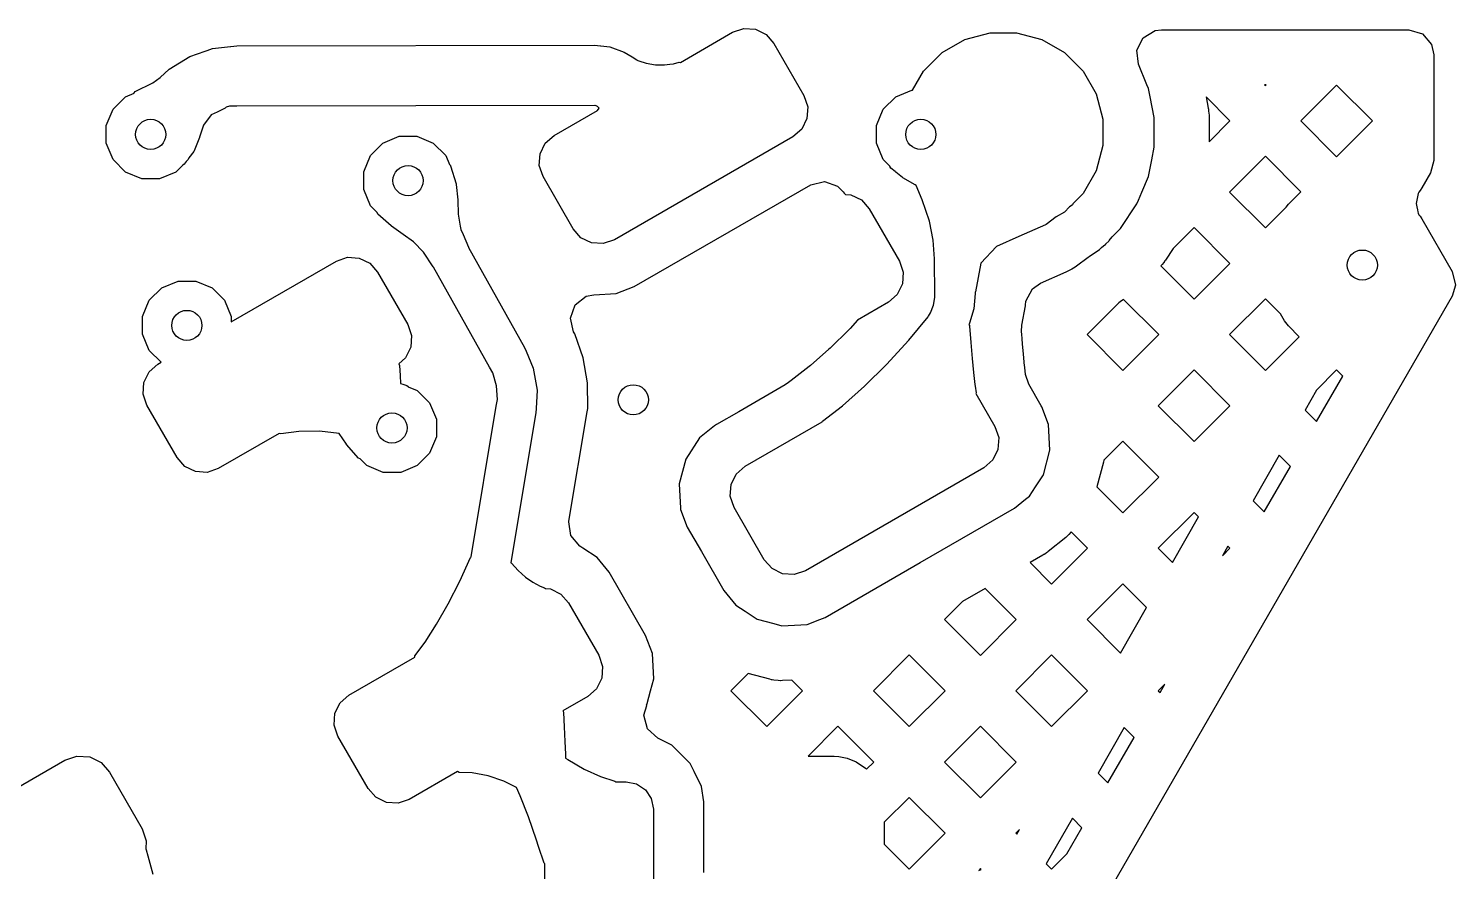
# Model space of a CAD drawing. Extents: x 121.6 to 197.9, y -113.4 to -69.2.
# Drawn here: x 138.79 to 145.89, y -100.99 to -96.79 of the extents above; entities that cross this region are included whole.
import ezdxf

# ---------------------------------------------------------------- set-up
doc = ezdxf.new("R2010")
doc.units = 0
doc.layers.add('BLACK', color=7, linetype='CONTINUOUS')

msp = doc.modelspace()

# ---------------------------------------------------------------- linework, layer by layer
at = {"layer": 'BLACK', "linetype": 'CONTINUOUS'}
for p, q in [((142.293942, -96.812468), (142.349363, -96.793655)), ((142.349363, -96.793655), (142.407765, -96.797483)), ((142.034842, -96.962059), (142.293942, -96.812468)), ((142.407765, -96.797483), (142.460256, -96.823369)), ((142.460256, -96.823369), (142.498846, -96.867372)), ((143.335619, -96.913323), (143.448658, -96.84806)), ((143.448658, -96.84806), (143.574737, -96.814278)), ((143.574737, -96.814278), (143.705263, -96.814278)), ((143.705263, -96.814278), (143.831342, -96.84806)), ((143.831342, -96.84806), (143.944381, -96.913323)), ((144.304635, -96.901983), (144.33591, -96.839504)), ((144.33591, -96.839504), (144.395999, -96.803852)), ((144.395999, -96.803852), (144.426665, -96.8)), ((144.426665, -96.8), (145.657401, -96.8)), ((145.657401, -96.8), (145.72444, -96.819685)), ((145.72444, -96.819685), (145.770195, -96.872489)), ((139.491102, -96.995391), (139.593958, -96.932307)), ((139.593958, -96.932307), (139.67045, -96.906047)), ((139.67045, -96.906047), (139.680542, -96.90216)), ((139.680542, -96.90216), (139.681692, -96.902188)), ((139.681692, -96.902188), (139.708081, -96.89313)), ((139.708081, -96.89313), (139.797483, -96.883147)), ((139.797483, -96.883147), (139.798721, -96.882633)), ((139.798721, -96.882633), (139.82798, -96.879705)), ((139.82798, -96.879705), (141.607523, -96.876922)), ((141.607523, -96.876922), (141.607524, -96.876922)), ((141.607524, -96.876922), (141.607543, -96.876922)), ((141.607543, -96.876922), (141.60757, -96.876924)), ((141.60757, -96.876924), (141.607582, -96.876922)), ((141.607582, -96.876922), (141.60772, -96.876939)), ((141.60772, -96.876939), (141.636812, -96.879758)), ((141.636812, -96.879758), (141.638198, -96.880329)), ((141.638198, -96.880329), (141.683324, -96.885343)), ((141.683324, -96.885343), (141.755342, -96.910439)), ((141.755342, -96.910439), (141.793873, -96.934595)), ((141.793873, -96.934595), (141.795273, -96.934997)), ((141.795273, -96.934997), (141.817113, -96.949126)), ((142.498846, -96.867372), (142.648846, -97.12718)), ((143.243323, -97.005619), (143.335619, -96.913323)), ((143.944381, -96.913323), (144.036677, -97.005619)), ((144.312103, -96.971452), (144.304635, -96.901983)), ((145.770195, -96.872489), (145.781401, -96.924)), ((145.781401, -96.924), (145.781401, -97.449666)), ((139.447666, -97.037479), (139.491102, -96.995391)), ((141.817113, -96.949126), (141.818282, -96.949679)), ((141.818282, -96.949679), (141.818295, -96.949662)), ((141.818295, -96.949662), (141.818698, -96.950152)), ((141.818698, -96.950152), (141.818977, -96.950332)), ((141.818977, -96.950332), (141.81996, -96.950949)), ((141.81996, -96.950949), (141.819951, -96.950961)), ((141.819951, -96.950961), (141.819954, -96.950964)), ((141.819954, -96.950964), (141.819962, -96.95097)), ((141.819962, -96.95097), (141.82259, -96.953062)), ((141.82259, -96.953062), (141.822741, -96.952979)), ((141.822741, -96.952979), (141.827676, -96.953477)), ((141.827676, -96.953477), (141.864836, -96.965553)), ((141.864836, -96.965553), (141.864839, -96.965553)), ((141.864839, -96.965553), (141.864843, -96.965555)), ((141.864843, -96.965555), (141.909726, -96.973407)), ((141.909726, -96.973407), (141.925397, -96.973797)), ((141.925397, -96.973797), (141.954604, -96.974524)), ((141.954604, -96.974524), (141.954605, -96.974523)), ((141.954605, -96.974523), (141.954609, -96.974524)), ((141.954609, -96.974524), (141.954613, -96.974523)), ((141.954613, -96.974523), (141.95462, -96.974523)), ((141.95462, -96.974523), (141.981517, -96.971155)), ((141.981517, -96.971155), (141.999492, -96.968906)), ((141.999492, -96.968906), (142.027639, -96.96116)), ((142.027639, -96.96116), (142.034842, -96.962059)), ((143.189223, -97.099323), (143.243323, -97.005619)), ((144.036677, -97.005619), (144.10194, -97.118658)), ((144.354166, -97.073), (144.312103, -96.971452)), ((139.323604, -97.107277), (139.410423, -97.063912)), ((139.410423, -97.063912), (139.447666, -97.037479)), ((144.361658, -97.091087), (144.354166, -97.073)), ((144.947248, -97.073), (144.939696, -97.073)), ((144.939696, -97.073), (144.943472, -97.076775)), ((144.943472, -97.076775), (144.947248, -97.073)), ((145.297733, -97.074653), (145.119541, -97.252844)), ((145.475924, -97.252844), (145.297733, -97.074653)), ((139.212919, -97.194997), (139.274997, -97.132919)), ((139.274997, -97.132919), (139.318036, -97.115091)), ((139.318036, -97.115091), (139.318045, -97.113218)), ((139.318045, -97.113218), (139.323604, -97.107277)), ((142.648846, -97.12718), (142.667659, -97.182601)), ((143.042919, -97.194997), (143.104997, -97.132919)), ((143.104997, -97.132919), (143.186105, -97.099323)), ((143.186105, -97.099323), (143.189223, -97.099323)), ((144.10194, -97.118658), (144.135722, -97.244737)), ((144.361658, -97.091091), (144.361658, -97.091087)), ((144.361659, -97.091092), (144.361658, -97.091091)), ((144.37019, -97.133979), (144.361659, -97.091092)), ((144.3905, -97.236079), (144.37019, -97.133979)), ((144.648538, -97.133979), (144.659562, -97.189398)), ((144.767403, -97.252844), (144.648538, -97.133979)), ((139.179323, -97.276105), (139.212919, -97.194997)), ((139.730377, -97.208947), (139.701293, -97.223344)), ((139.770379, -97.189145), (139.730377, -97.208947)), ((139.775022, -97.184645), (139.770379, -97.189145)), ((139.791446, -97.179671), (139.775022, -97.184645)), ((139.828434, -97.17974), (139.791446, -97.179671)), ((139.828438, -97.179703), (139.828434, -97.179705)), ((139.828434, -97.179705), (139.828434, -97.17974)), ((139.82845, -97.179705), (139.828438, -97.179703)), ((141.608012, -97.176922), (139.82845, -97.179705)), ((141.406266, -97.324968), (141.621301, -97.200817)), ((141.608031, -97.176921), (141.608012, -97.176921)), ((141.608012, -97.176921), (141.608012, -97.176922)), ((141.608032, -97.176922), (141.608031, -97.176921)), ((141.610439, -97.176918), (141.608032, -97.176922)), ((141.615192, -97.178123), (141.610439, -97.176918)), ((141.619508, -97.180469), (141.615192, -97.178123)), ((141.621308, -97.18214), (141.619508, -97.180469)), ((141.621301, -97.200817), (141.629773, -97.189941)), ((141.621328, -97.182118), (141.621308, -97.18214)), ((141.621336, -97.182123), (141.621328, -97.182118)), ((141.62135, -97.182138), (141.621336, -97.182123)), ((141.629773, -97.189941), (141.62135, -97.182138)), ((142.667659, -97.182601), (142.663831, -97.241003)), ((143.009323, -97.276105), (143.042919, -97.194997)), ((144.659562, -97.189398), (144.660589, -97.195304)), ((144.660589, -97.195304), (144.66077, -97.196518)), ((144.66077, -97.196518), (144.661529, -97.202655)), ((144.661529, -97.202655), (144.662843, -97.216002)), ((144.662843, -97.216002), (144.663292, -97.222085)), ((139.179323, -97.363895), (139.179323, -97.276105)), ((139.663201, -97.273948), (139.64215, -97.33448)), ((139.701292, -97.223345), (139.663201, -97.273948)), ((139.701293, -97.223344), (139.701292, -97.223344)), ((139.701292, -97.223344), (139.701292, -97.223345)), ((142.663831, -97.241003), (142.637945, -97.293494)), ((143.009323, -97.363895), (143.009323, -97.276105)), ((144.135722, -97.244737), (144.135722, -97.375263)), ((144.3905, -97.38392), (144.3905, -97.236079)), ((144.663292, -97.222085), (144.663352, -97.22331)), ((144.663352, -97.22331), (144.6635, -97.229376)), ((144.6635, -97.229376), (144.6635, -97.356748)), ((144.6635, -97.356748), (144.767403, -97.252844)), ((145.119541, -97.252844), (145.297732, -97.431036)), ((145.297732, -97.431036), (145.475924, -97.252844)), ((139.641991, -97.334909), (139.615581, -97.402248)), ((139.64215, -97.33448), (139.641991, -97.334909)), ((140.554997, -97.362919), (140.636105, -97.329323)), ((140.636105, -97.329323), (140.723895, -97.329323)), ((140.723895, -97.329323), (140.805003, -97.362919)), ((141.362263, -97.363558), (141.406266, -97.324968)), ((142.593942, -97.332084), (141.706266, -97.844584)), ((142.637945, -97.293494), (142.593942, -97.332084)), ((139.212919, -97.445003), (139.179323, -97.363895)), ((139.614087, -97.404945), (139.590496, -97.436757)), ((139.615581, -97.402248), (139.614087, -97.404945)), ((140.459323, -97.506105), (140.492919, -97.424997)), ((140.492919, -97.424997), (140.554997, -97.362919)), ((140.805003, -97.362919), (140.867081, -97.424997)), ((140.867081, -97.424997), (140.885374, -97.46916)), ((141.332549, -97.474451), (141.336377, -97.416049)), ((141.336377, -97.416049), (141.362263, -97.363558)), ((143.042919, -97.445003), (143.009323, -97.363895)), ((144.135722, -97.375263), (144.10194, -97.501342)), ((144.378077, -97.446371), (144.3905, -97.38392)), ((144.943472, -97.428914), (144.76528, -97.607105)), ((145.119956, -97.605398), (144.943472, -97.428914)), ((139.274997, -97.507081), (139.212919, -97.445003)), ((139.55928, -97.472803), (139.525003, -97.507081)), ((139.559465, -97.47285), (139.55928, -97.472803)), ((139.567146, -97.468246), (139.559465, -97.47285)), ((139.576637, -97.455446), (139.567146, -97.468246)), ((139.587081, -97.445003), (139.576637, -97.455446)), ((139.590496, -97.436757), (139.587081, -97.445003)), ((140.885374, -97.46916), (140.891297, -97.475136)), ((140.891297, -97.475136), (140.891647, -97.476113)), ((140.891647, -97.476113), (140.919552, -97.566444)), ((141.351362, -97.529872), (141.332549, -97.474451)), ((143.076855, -97.478939), (143.042919, -97.445003)), ((143.076724, -97.479387), (143.076855, -97.478939)), ((143.081019, -97.487244), (143.076724, -97.479387)), ((143.102252, -97.504336), (143.081019, -97.487244)), ((143.104997, -97.507081), (143.102252, -97.504336)), ((144.10194, -97.501342), (144.036677, -97.614381)), ((144.361658, -97.528913), (144.378077, -97.446371)), ((145.781401, -97.449666), (145.764787, -97.511667)), ((139.356105, -97.540677), (139.274997, -97.507081)), ((139.443895, -97.540677), (139.356105, -97.540677)), ((139.525003, -97.507081), (139.443895, -97.540677)), ((140.459323, -97.593895), (140.459323, -97.506105)), ((140.919552, -97.566444), (140.920018, -97.568766)), ((140.920018, -97.568766), (140.92752, -97.645989)), ((141.501362, -97.78968), (141.351362, -97.529872)), ((141.80422, -98.077282), (142.682286, -97.570329)), ((142.682286, -97.570329), (142.750184, -97.553857)), ((142.750184, -97.553857), (142.816211, -97.576709)), ((143.106366, -97.507648), (143.104997, -97.507081)), ((143.139408, -97.534246), (143.106366, -97.507648)), ((143.140916, -97.535276), (143.139408, -97.534246)), ((143.201502, -97.57009), (143.140916, -97.535276)), ((143.201514, -97.570097), (143.201502, -97.57009)), ((143.201516, -97.570099), (143.201514, -97.570097)), ((143.207549, -97.574043), (143.201516, -97.570099)), ((143.236476, -97.645358), (143.207549, -97.574043)), ((144.32927, -97.607104), (144.361658, -97.528913)), ((145.764787, -97.511667), (145.721686, -97.586318)), ((140.492919, -97.675003), (140.459323, -97.593895)), ((140.92752, -97.645989), (140.927573, -97.646886)), ((142.816211, -97.576709), (142.843284, -97.606488)), ((142.843284, -97.606488), (142.844555, -97.605513)), ((142.844555, -97.605513), (142.849506, -97.611965)), ((142.849506, -97.611965), (142.855993, -97.618452)), ((142.855993, -97.618452), (142.882765, -97.620207)), ((142.882765, -97.620207), (142.935256, -97.646093)), ((142.935256, -97.646093), (142.973846, -97.690096)), ((143.272434, -97.750781), (143.236476, -97.645358)), ((144.036677, -97.614381), (143.986389, -97.664668)), ((144.312938, -97.646535), (144.32927, -97.607105)), ((144.32927, -97.607105), (144.32927, -97.607104)), ((144.76528, -97.607105), (144.943471, -97.785296)), ((145.057941, -97.667414), (145.119956, -97.605398)), ((145.699904, -97.630643), (145.696743, -97.646535)), ((145.701028, -97.622105), (145.699904, -97.630643)), ((145.703728, -97.614149), (145.701028, -97.622105)), ((145.707436, -97.606631), (145.703728, -97.614149)), ((145.712682, -97.599795), (145.707436, -97.606631)), ((145.721686, -97.586318), (145.712682, -97.599795)), ((140.526478, -97.708562), (140.492919, -97.675003)), ((140.52624, -97.709253), (140.526478, -97.708562)), ((140.530156, -97.717306), (140.52624, -97.709253)), ((140.927573, -97.646886), (140.928959, -97.716142)), ((140.928959, -97.716142), (140.939406, -97.776299)), ((142.973846, -97.690096), (143.123846, -97.949904)), ((143.944381, -97.706677), (143.90357, -97.730239)), ((143.970194, -97.680863), (143.944381, -97.706677)), ((143.982667, -97.67162), (143.970194, -97.680863)), ((143.983962, -97.670505), (143.982667, -97.67162)), ((143.986389, -97.664668), (143.983962, -97.670505)), ((144.222951, -97.788416), (144.305084, -97.665495)), ((144.305084, -97.665495), (144.312938, -97.646535)), ((144.943471, -97.785296), (145.046683, -97.682084)), ((145.046683, -97.682084), (145.057941, -97.667414)), ((145.694513, -97.654858), (145.693964, -97.66323)), ((145.693964, -97.66323), (145.694513, -97.6716)), ((145.696743, -97.646535), (145.694513, -97.654858)), ((145.694513, -97.6716), (145.696741, -97.679916)), ((145.696741, -97.679916), (145.699905, -97.695819)), ((145.699905, -97.695819), (145.701029, -97.704359)), ((145.701029, -97.704359), (145.703726, -97.712304)), ((145.703726, -97.712304), (145.707435, -97.719826)), ((140.595784, -97.775503), (140.530156, -97.717306)), ((140.596788, -97.776299), (140.595784, -97.775503)), ((140.656077, -97.818257), (140.596788, -97.776299)), ((140.939406, -97.776299), (140.942185, -97.792302)), ((143.291378, -97.845235), (143.272434, -97.750781)), ((143.850497, -97.769203), (143.717969, -97.827145)), ((143.852776, -97.767883), (143.850497, -97.769203)), ((143.90357, -97.730239), (143.852776, -97.767883)), ((144.589211, -97.783173), (144.485472, -97.886912)), ((144.767403, -97.961365), (144.589211, -97.783173)), ((145.707435, -97.719826), (145.712677, -97.726657)), ((145.712677, -97.726657), (145.721689, -97.740144)), ((145.721689, -97.740144), (145.872428, -98.001231)), ((140.656118, -97.818287), (140.656077, -97.818257)), ((140.707286, -97.855154), (140.656118, -97.818287)), ((140.756588, -97.905504), (140.707286, -97.855154)), ((140.942185, -97.792302), (140.953582, -97.818257)), ((140.953582, -97.818257), (140.981073, -97.880867)), ((141.539952, -97.833683), (141.501362, -97.78968)), ((141.592443, -97.859569), (141.539952, -97.833683)), ((141.706266, -97.844584), (141.650845, -97.863397)), ((143.291378, -97.84524), (143.291378, -97.845235)), ((143.291379, -97.845244), (143.291378, -97.84524)), ((143.297584, -97.938759), (143.291379, -97.845244)), ((143.717969, -97.827145), (143.605846, -97.877853)), ((144.15067, -97.864125), (144.164361, -97.851437)), ((144.164361, -97.851437), (144.166619, -97.848067)), ((144.166619, -97.848067), (144.181938, -97.829427)), ((144.181938, -97.829427), (144.222951, -97.788416)), ((140.804861, -97.979184), (140.756588, -97.905504)), ((140.981073, -97.880867), (140.981118, -97.883047)), ((140.981118, -97.883047), (141.259186, -98.379597)), ((141.650845, -97.863397), (141.592443, -97.859569)), ((143.605846, -97.877853), (143.528701, -97.959746)), ((144.062271, -97.930642), (144.06717, -97.927191)), ((144.06717, -97.927191), (144.118416, -97.892951)), ((144.118416, -97.892951), (144.128324, -97.883042)), ((144.128324, -97.883042), (144.138558, -97.873885)), ((144.138558, -97.873885), (144.149375, -97.86524)), ((144.149375, -97.86524), (144.15067, -97.864125)), ((144.485472, -97.886912), (144.446218, -97.945662)), ((139.800677, -98.251955), (140.323734, -97.949968)), ((140.323734, -97.949968), (140.379155, -97.931155)), ((140.379155, -97.931155), (140.437557, -97.934983)), ((140.437557, -97.934983), (140.490048, -97.960869)), ((140.490048, -97.960869), (140.528638, -98.004872)), ((140.806336, -97.980265), (140.804861, -97.979184)), ((141.08468, -98.47731), (140.806336, -97.980265)), ((143.123846, -97.949904), (143.142659, -98.005325)), ((143.298751, -97.956344), (143.297584, -97.938759)), ((143.298778, -97.959746), (143.298751, -97.956344)), ((143.299907, -98.100126), (143.298778, -97.959746)), ((143.528701, -97.959746), (143.501799, -98.102203)), ((143.952848, -98.003306), (143.978554, -97.990295)), ((143.978554, -97.990295), (143.980833, -97.988975)), ((143.980833, -97.988975), (143.997479, -97.978036)), ((143.997479, -97.978036), (144.003886, -97.973826)), ((144.003886, -97.973826), (144.004895, -97.973163)), ((144.004895, -97.973163), (144.004914, -97.97315)), ((144.004914, -97.97315), (144.062271, -97.930642)), ((144.424921, -97.972315), (144.423481, -97.973826)), ((144.423481, -97.973826), (144.589211, -98.139557)), ((144.425745, -97.971406), (144.424921, -97.972315)), ((144.429723, -97.966795), (144.425745, -97.971406)), ((144.438232, -97.956428), (144.429723, -97.966795)), ((144.441945, -97.951672), (144.438232, -97.956428)), ((144.442677, -97.950686), (144.441945, -97.951672)), ((144.446218, -97.945662), (144.442677, -97.950686)), ((144.589211, -98.139557), (144.767403, -97.961365)), ((139.454997, -98.082919), (139.536105, -98.049323)), ((139.536105, -98.049323), (139.623895, -98.049323)), ((139.623895, -98.049323), (139.705003, -98.082919)), ((140.528638, -98.004872), (140.678638, -98.26468)), ((143.138831, -98.063727), (143.112945, -98.116218)), ((143.142659, -98.005325), (143.138831, -98.063727)), ((143.784616, -98.087577), (143.825, -98.059201)), ((143.825, -98.059201), (143.952828, -98.003315)), ((143.952828, -98.003315), (143.952831, -98.003313)), ((143.952831, -98.003313), (143.952848, -98.003306)), ((145.872428, -98.001231), (145.888901, -98.069131)), ((145.888901, -98.069131), (145.872428, -98.125231)), ((139.392919, -98.144997), (139.454997, -98.082919)), ((139.705003, -98.082919), (139.767081, -98.144997)), ((141.510716, -98.167764), (141.566183, -98.125276)), ((141.566183, -98.125276), (141.604308, -98.117141)), ((141.604308, -98.117141), (141.715573, -98.111311)), ((141.715573, -98.111311), (141.80422, -98.077282)), ((143.112945, -98.116218), (143.068942, -98.154808)), ((143.292904, -98.169958), (143.300023, -98.131351)), ((143.3, -98.100347), (143.299907, -98.100126)), ((143.3, -98.111722), (143.3, -98.100347)), ((143.300023, -98.131351), (143.3, -98.111722)), ((143.5, -98.111742), (143.493124, -98.186916)), ((143.5, -98.111732), (143.499999, -98.111739)), ((143.499999, -98.111739), (143.5, -98.111742)), ((143.501799, -98.102203), (143.5, -98.104952)), ((143.5, -98.104952), (143.5, -98.111732)), ((143.752828, -98.149797), (143.784616, -98.087577)), ((144.238537, -98.141021), (144.221907, -98.152131)), ((144.413142, -98.315626), (144.238537, -98.141021)), ((145.872428, -98.125231), (144.734868, -100.095543)), ((144.943472, -98.137435), (144.76528, -98.315626)), ((145.018144, -98.212107), (144.943472, -98.137435)), ((139.359323, -98.226105), (139.392919, -98.144997)), ((139.767081, -98.144997), (139.800677, -98.226105)), ((141.487026, -98.233495), (141.510716, -98.167764)), ((143.068942, -98.154808), (142.915877, -98.243179)), ((143.268679, -98.223389), (143.278907, -98.206636)), ((143.278907, -98.206636), (143.292904, -98.169958)), ((143.493124, -98.186916), (143.472737, -98.259599)), ((143.732776, -98.269071), (143.750572, -98.172565)), ((143.750572, -98.172563), (143.751087, -98.166894)), ((143.750572, -98.172565), (143.750572, -98.172563)), ((143.751087, -98.166894), (143.751186, -98.166903)), ((143.751186, -98.166903), (143.752729, -98.150321)), ((143.752729, -98.150321), (143.752828, -98.149797)), ((144.215516, -98.156868), (144.056759, -98.315625)), ((144.221907, -98.152131), (144.215516, -98.156868)), ((145.038235, -98.246905), (145.018144, -98.212107)), ((139.359323, -98.313895), (139.359323, -98.226105)), ((139.800677, -98.226105), (139.800677, -98.251955)), ((140.678638, -98.26468), (140.697451, -98.320101)), ((141.502633, -98.301599), (141.487026, -98.233495)), ((142.877849, -98.28498), (142.873357, -98.289665)), ((142.915877, -98.243179), (142.877849, -98.28498)), ((143.16987, -98.343672), (143.266791, -98.226537)), ((143.266791, -98.226537), (143.268691, -98.223416)), ((143.2687, -98.223402), (143.268679, -98.223389)), ((143.268691, -98.223416), (143.268699, -98.223405)), ((143.268699, -98.223405), (143.2687, -98.223402)), ((143.472737, -98.259599), (143.469221, -98.266771)), ((143.469221, -98.266771), (143.471303, -98.268407)), ((143.471303, -98.268407), (143.47277, -98.27326)), ((143.47277, -98.27326), (143.478951, -98.355351)), ((143.731071, -98.300858), (143.732776, -98.269071)), ((145.057941, -98.272586), (145.038235, -98.246905)), ((145.111322, -98.325967), (145.057941, -98.272586)), ((139.392919, -98.395003), (139.359323, -98.313895)), ((140.697451, -98.320101), (140.693623, -98.378503)), ((141.508682, -98.312391), (141.502633, -98.301599)), ((141.508686, -98.3124), (141.508682, -98.312391)), ((141.551041, -98.431563), (141.508686, -98.3124)), ((142.873357, -98.289665), (142.778581, -98.383473)), ((143.060154, -98.464269), (143.16987, -98.343672)), ((143.478951, -98.355351), (143.478956, -98.355408)), ((143.478956, -98.355408), (143.485757, -98.435269)), ((143.732183, -98.315625), (143.731071, -98.300858)), ((143.733594, -98.33436), (143.732183, -98.315625)), ((143.733685, -98.335495), (143.733594, -98.33436)), ((143.735989, -98.362548), (143.733685, -98.335495)), ((144.056759, -98.315625), (144.234951, -98.493817)), ((144.234951, -98.493817), (144.413142, -98.315626)), ((144.76528, -98.315626), (144.943472, -98.493817)), ((144.943472, -98.493817), (145.111322, -98.325967)), ((139.45148, -98.453564), (139.392919, -98.395003)), ((140.693623, -98.378503), (140.667737, -98.430994)), ((141.259186, -98.379597), (141.259188, -98.379602)), ((141.259188, -98.379602), (141.259191, -98.379605)), ((141.259191, -98.379605), (141.25919, -98.379605)), ((141.25919, -98.379605), (141.259202, -98.379634)), ((141.259202, -98.379634), (141.267042, -98.397558)), ((141.267042, -98.397558), (141.267162, -98.398577)), ((141.267162, -98.398577), (141.30242, -98.482481)), ((142.773291, -98.388412), (142.681155, -98.469531)), ((142.778581, -98.383473), (142.773291, -98.388412)), ((143.740134, -98.411222), (143.735989, -98.362548)), ((143.740278, -98.412792), (143.740134, -98.411222)), ((143.742117, -98.431563), (143.740278, -98.412792)), ((139.392055, -98.501058), (139.436058, -98.462468)), ((139.436058, -98.462468), (139.45148, -98.453564)), ((140.667737, -98.430994), (140.633414, -98.461094)), ((140.633414, -98.461094), (140.634101, -98.461369)), ((140.634101, -98.461369), (140.637617, -98.469155)), ((140.637617, -98.469155), (140.640162, -98.519534)), ((141.084681, -98.477311), (141.08468, -98.47731)), ((141.101052, -98.506577), (141.084681, -98.477311)), ((141.30242, -98.482481), (141.321587, -98.592411)), ((141.551042, -98.431569), (141.551041, -98.431563)), ((141.551044, -98.431573), (141.551042, -98.431569)), ((141.572769, -98.556175), (141.551044, -98.431573)), ((142.674933, -98.47466), (142.585479, -98.543635)), ((142.681155, -98.469531), (142.674933, -98.47466)), ((142.950438, -98.572865), (143.060154, -98.464269)), ((143.485757, -98.435269), (143.492558, -98.504669)), ((143.746099, -98.472202), (143.742117, -98.431563)), ((143.746519, -98.476485), (143.746099, -98.472202)), ((143.74674, -98.478567), (143.746519, -98.476485)), ((143.75082, -98.51392), (143.74674, -98.478567)), ((144.589211, -98.491695), (144.41102, -98.669886)), ((144.767403, -98.669886), (144.589211, -98.491695)), ((145.297732, -98.491695), (145.197716, -98.59171)), ((145.328089, -98.522051), (145.297732, -98.491695)), ((139.362341, -98.611951), (139.366169, -98.553549)), ((139.366169, -98.553549), (139.392055, -98.501058)), ((140.640162, -98.519534), (140.64237, -98.558208)), ((140.64237, -98.558208), (140.654479, -98.562062)), ((140.654479, -98.562062), (140.674022, -98.568282)), ((140.674022, -98.568282), (140.680867, -98.574056)), ((141.119922, -98.570936), (141.101052, -98.506577)), ((141.573241, -98.682657), (141.572769, -98.556175)), ((142.555403, -98.566191), (142.324537, -98.699483)), ((142.57213, -98.554606), (142.555403, -98.566191)), ((142.585479, -98.543635), (142.57213, -98.554606)), ((143.492558, -98.504669), (143.499359, -98.56361)), ((143.499359, -98.56361), (143.500658, -98.572868)), ((143.750893, -98.514555), (143.75082, -98.51392)), ((143.766689, -98.562341), (143.750893, -98.514555)), ((143.828781, -98.669886), (143.766689, -98.562341)), ((145.197643, -98.747989), (145.328089, -98.522051)), ((139.381154, -98.667372), (139.362341, -98.611951)), ((140.680867, -98.574056), (140.680918, -98.574658)), ((140.680918, -98.574658), (140.725003, -98.592919)), ((140.725003, -98.592919), (140.787081, -98.654997)), ((141.118445, -98.670963), (141.123946, -98.637883)), ((141.123946, -98.637883), (141.119922, -98.570936)), ((141.321587, -98.592411), (141.31681, -98.683189)), ((142.840722, -98.669462), (142.950438, -98.572865)), ((143.500658, -98.572868), (143.505127, -98.604727)), ((143.505127, -98.604727), (143.50413, -98.608575)), ((143.50413, -98.608575), (143.598846, -98.772628)), ((145.197716, -98.59171), (145.141055, -98.691401)), ((139.531154, -98.92718), (139.381154, -98.667372)), ((140.787081, -98.654997), (140.820677, -98.736105)), ((140.993471, -99.421378), (141.11847, -98.670978)), ((141.118472, -98.670967), (141.118445, -98.670963)), ((141.11847, -98.670978), (141.118472, -98.670969)), ((141.118472, -98.670969), (141.118472, -98.670967)), ((141.315752, -98.70384), (141.191445, -99.450085)), ((141.317063, -98.684281), (141.315752, -98.70384)), ((141.31681, -98.683189), (141.317063, -98.684281)), ((141.479699, -99.244157), (141.570429, -98.699483)), ((141.570428, -98.69948), (141.573241, -98.682657)), ((141.570429, -98.699483), (141.570428, -98.69948)), ((142.324537, -98.699483), (142.21397, -98.76332)), ((142.741488, -98.745976), (142.840722, -98.669462)), ((143.831545, -98.674674), (143.828781, -98.669886)), ((143.865573, -98.763321), (143.831545, -98.674674)), ((144.41102, -98.669886), (144.589211, -98.848078)), ((144.589211, -98.848078), (144.767402, -98.669887)), ((144.767402, -98.669887), (144.767403, -98.669886)), ((145.141055, -98.691401), (145.197643, -98.747989)), ((140.820677, -98.736105), (140.820677, -98.823895)), ((142.203709, -98.769244), (142.129927, -98.828992)), ((142.203716, -98.76924), (142.203709, -98.769244)), ((142.21397, -98.76332), (142.203716, -98.76924)), ((142.356266, -98.970416), (142.739459, -98.749179)), ((142.739459, -98.749179), (142.740406, -98.746923)), ((142.740406, -98.746923), (142.741488, -98.745976)), ((143.598846, -98.772628), (143.617659, -98.828049)), ((143.872213, -98.890013), (143.865573, -98.763321)), ((140.039531, -98.806873), (139.736058, -98.982084)), ((140.04642, -98.808751), (140.039531, -98.806873)), ((140.136197, -98.797331), (140.04642, -98.808751)), ((140.136215, -98.79733), (140.136197, -98.797331)), ((140.238991, -98.796255), (140.136215, -98.79733)), ((140.337688, -98.806745), (140.238991, -98.796255)), ((140.373005, -98.860813), (140.337688, -98.806745)), ((140.820677, -98.823895), (140.787081, -98.905003)), ((142.129926, -98.828993), (142.060831, -98.93539)), ((142.129927, -98.828992), (142.129926, -98.828993)), ((143.617659, -98.828049), (143.613831, -98.886451)), ((144.23495, -98.845955), (144.141005, -98.9399)), ((144.413142, -99.024147), (144.23495, -98.845955)), ((140.373969, -98.86209), (140.373005, -98.860813)), ((140.432705, -98.929669), (140.373969, -98.86209)), ((140.787081, -98.905003), (140.725003, -98.967081)), ((143.613831, -98.886451), (143.587945, -98.938942)), ((143.839377, -99.012556), (143.872213, -98.890013)), ((145.01272, -98.915204), (144.882824, -99.141691)), ((145.068752, -98.971236), (145.01272, -98.915204)), ((139.569744, -98.971183), (139.531154, -98.92718)), ((139.622235, -98.997069), (139.569744, -98.971183)), ((139.736058, -98.982084), (139.680637, -99.000897)), ((140.433227, -98.930231), (140.432705, -98.929669)), ((140.441485, -98.933694), (140.433227, -98.930231)), ((140.441573, -98.933657), (140.441485, -98.933694)), ((140.474997, -98.967081), (140.441573, -98.933657)), ((140.556105, -99.000677), (140.474997, -98.967081)), ((140.725003, -98.967081), (140.643895, -99.000677)), ((142.060831, -98.93539), (142.027994, -99.057935)), ((142.312263, -99.009006), (142.356266, -98.970416)), ((143.543942, -98.977532), (142.656266, -99.490032)), ((143.587945, -98.938942), (143.543942, -98.977532)), ((144.138691, -98.950296), (144.105769, -99.073157)), ((144.14084, -98.940795), (144.138691, -98.950296)), ((144.141005, -98.9399), (144.14084, -98.940795)), ((144.938307, -99.197174), (145.068752, -98.971236)), ((139.680637, -99.000897), (139.622235, -98.997069)), ((140.643895, -99.000677), (140.556105, -99.000677)), ((142.027994, -99.057935), (142.034325, -99.178711)), ((142.282549, -99.119899), (142.286377, -99.061497)), ((142.286377, -99.061497), (142.312263, -99.009006)), ((143.800022, -99.073157), (143.839377, -99.012556)), ((144.234951, -99.202338), (144.413142, -99.024147)), ((142.301362, -99.17532), (142.282549, -99.119899)), ((143.696498, -99.178703), (143.7509, -99.134649)), ((143.7509, -99.134649), (143.770281, -99.118955)), ((143.770281, -99.118955), (143.800022, -99.073157)), ((144.105769, -99.073157), (144.234951, -99.202338)), ((142.034325, -99.178711), (142.034635, -99.184627)), ((142.034635, -99.184627), (142.068663, -99.273274)), ((142.451362, -99.435128), (142.301362, -99.17532)), ((143.227549, -99.449453), (143.696487, -99.178711)), ((143.696487, -99.178711), (143.696491, -99.178707)), ((143.696491, -99.178707), (143.696498, -99.178703)), ((144.589211, -99.200216), (144.41102, -99.378407)), ((144.610843, -99.221848), (144.589211, -99.200216)), ((144.882824, -99.141691), (144.938307, -99.197174)), ((141.479379, -99.246189), (141.479699, -99.244157)), ((141.488994, -99.315394), (141.479379, -99.246189)), ((142.068663, -99.273274), (142.138508, -99.394248)), ((144.481129, -99.448517), (144.610843, -99.221848)), ((141.534496, -99.368414), (141.488994, -99.315394)), ((143.950431, -99.324357), (143.864122, -99.394248)), ((143.957743, -99.317946), (143.950431, -99.324357)), ((143.959168, -99.316594), (143.957743, -99.317946)), ((143.965968, -99.309615), (143.959168, -99.316594)), ((143.977396, -99.296922), (143.965968, -99.309615)), ((144.058881, -99.378407), (143.977396, -99.296922)), ((141.549885, -99.378408), (141.534496, -99.368414)), ((141.62006, -99.42398), (141.549885, -99.378408)), ((142.138508, -99.394248), (142.250182, -99.587672)), ((143.837631, -99.412454), (143.773545, -99.449453)), ((143.841794, -99.409941), (143.837631, -99.412454)), ((143.842623, -99.409418), (143.841794, -99.409941)), ((143.846682, -99.406744), (143.842623, -99.409418)), ((143.855522, -99.40067), (143.846682, -99.406744)), ((143.859518, -99.397806), (143.855522, -99.40067)), ((143.860305, -99.397218), (143.859518, -99.397806)), ((143.864122, -99.394248), (143.860305, -99.397218)), ((143.880691, -99.556599), (144.058882, -99.378408)), ((144.058882, -99.378408), (144.058881, -99.378407)), ((144.41102, -99.378407), (144.481129, -99.448517)), ((144.757404, -99.368408), (144.730651, -99.415158)), ((144.730651, -99.415158), (144.767403, -99.378407)), ((144.767403, -99.378407), (144.757404, -99.368408)), ((140.936963, -99.541175), (140.990665, -99.423985)), ((140.990665, -99.423985), (140.993471, -99.421378)), ((141.191445, -99.450085), (141.194398, -99.451688)), ((141.194398, -99.451688), (141.227869, -99.488255)), ((141.227869, -99.488255), (141.264064, -99.521101)), ((141.620061, -99.423981), (141.62006, -99.42398)), ((141.679809, -99.497763), (141.620061, -99.423981)), ((142.489952, -99.479131), (142.451362, -99.435128)), ((142.542443, -99.505017), (142.489952, -99.479131)), ((142.656266, -99.490032), (142.600845, -99.508845)), ((142.75422, -99.72273), (143.227549, -99.449453)), ((143.773545, -99.449453), (143.880691, -99.556599)), ((140.879533, -99.654501), (140.936963, -99.541175)), ((141.264064, -99.521101), (141.264067, -99.521103)), ((141.264067, -99.521103), (141.264072, -99.521107)), ((141.264072, -99.521107), (141.300261, -99.547251)), ((141.300261, -99.547251), (141.300265, -99.547253)), ((141.300265, -99.547253), (141.336449, -99.566697)), ((141.679817, -99.497775), (141.679809, -99.497763)), ((141.861337, -99.812174), (141.679817, -99.497775)), ((142.600845, -99.508845), (142.542443, -99.505017)), ((144.234951, -99.554477), (144.056759, -99.732668)), ((144.35296, -99.672486), (144.234951, -99.554477)), ((141.336449, -99.566697), (141.336455, -99.5667)), ((141.336455, -99.5667), (141.357741, -99.5742)), ((141.357741, -99.5742), (141.362881, -99.578813)), ((141.362881, -99.578813), (141.387557, -99.580431)), ((141.387557, -99.580431), (141.440048, -99.606317)), ((141.440048, -99.606317), (141.478638, -99.65032)), ((142.250182, -99.587672), (142.25019, -99.587684)), ((142.25019, -99.587684), (142.309938, -99.661466)), ((143.550298, -99.578345), (143.43735, -99.643555)), ((143.704621, -99.732668), (143.550298, -99.578345)), ((140.822104, -99.755826), (140.879533, -99.654501)), ((141.478638, -99.65032), (141.628638, -99.910128)), ((142.309938, -99.661466), (142.30994, -99.661468)), ((142.30994, -99.661468), (142.355884, -99.691304)), ((142.355884, -99.691304), (142.416337, -99.730563)), ((143.43735, -99.643555), (143.348238, -99.732667)), ((144.223247, -99.899155), (144.35296, -99.672486)), ((140.764674, -99.845152), (140.822104, -99.755826)), ((142.416337, -99.730563), (142.499007, -99.752714)), ((142.499007, -99.752714), (142.53888, -99.763398)), ((142.53888, -99.763398), (142.53888, -99.763397)), ((142.53888, -99.763397), (142.538881, -99.763398)), ((142.538881, -99.763398), (142.665573, -99.756759)), ((142.665573, -99.756759), (142.728334, -99.732667)), ((142.728334, -99.732667), (142.75422, -99.72273)), ((143.348238, -99.732667), (143.52643, -99.910859)), ((143.52643, -99.910859), (143.704621, -99.732668)), ((144.056759, -99.732668), (144.223247, -99.899155)), ((140.714433, -99.912799), (140.764674, -99.845152)), ((141.895365, -99.900821), (141.861337, -99.812174)), ((140.712879, -99.919225), (140.714228, -99.913083)), ((140.714228, -99.913083), (140.714433, -99.912799)), ((141.628638, -99.910128), (141.647451, -99.965549)), ((141.902005, -100.027513), (141.895365, -99.900821)), ((143.172169, -99.908737), (142.993978, -100.086928)), ((143.350361, -100.086928), (143.172169, -99.908737)), ((143.88069, -99.908737), (143.702499, -100.086928)), ((144.058882, -100.086928), (143.88069, -99.908737)), ((140.386058, -100.107916), (140.712879, -99.919225)), ((141.647451, -99.965549), (141.643623, -100.023951)), ((141.643623, -100.023951), (141.617737, -100.076442)), ((141.886084, -100.086928), (141.902005, -100.027513)), ((142.371268, -100.001117), (142.285456, -100.086928)), ((142.478599, -100.029876), (142.371268, -100.001117)), ((142.488099, -100.032025), (142.478599, -100.029876)), ((142.490031, -100.032383), (142.488099, -100.032025)), ((142.49966, -100.033779), (142.490031, -100.032383)), ((142.521025, -100.036025), (142.49966, -100.033779)), ((142.53077, -100.036663), (142.521025, -100.036025)), ((142.532734, -100.036714), (142.53077, -100.036663)), ((142.542444, -100.036586), (142.532734, -100.036714)), ((142.589054, -100.034142), (142.542444, -100.036586)), ((142.64184, -100.086928), (142.589054, -100.034142)), ((144.443169, -100.054779), (144.41102, -100.086928)), ((144.419634, -100.095543), (144.443169, -100.054779)), ((140.342055, -100.146506), (140.386058, -100.107916)), ((141.573734, -100.115032), (141.44892, -100.187092)), ((141.617737, -100.076442), (141.573734, -100.115032)), ((141.869169, -100.150056), (141.886084, -100.086928)), ((142.285456, -100.086928), (142.463648, -100.26512)), ((142.463648, -100.26512), (142.64184, -100.086928)), ((142.993978, -100.086928), (143.172169, -100.26512)), ((143.172169, -100.26512), (143.350361, -100.086928)), ((144.734868, -100.095543), (143.548044, -102.151184)), ((143.702499, -100.086928), (143.88069, -100.26512)), ((143.88069, -100.26512), (144.058882, -100.086928)), ((144.41102, -100.086928), (144.419634, -100.095543)), ((140.312341, -100.257399), (140.316169, -100.198997)), ((140.316169, -100.198997), (140.342055, -100.146506)), ((141.44892, -100.187092), (141.450692, -100.188175)), ((141.450692, -100.188175), (141.452927, -100.194603)), ((141.452927, -100.194603), (141.45579, -100.267008)), ((141.853126, -100.208294), (141.868053, -100.160241)), ((141.8652, -100.158971), (141.869165, -100.150061)), ((141.868053, -100.160241), (141.8652, -100.158971)), ((141.869165, -100.150061), (141.869169, -100.150056)), ((140.331154, -100.31282), (140.312341, -100.257399)), ((141.45579, -100.267008), (141.459029, -100.33945)), ((141.87104, -100.275828), (141.853126, -100.208294)), ((142.817909, -100.262998), (142.669407, -100.4115)), ((142.9961, -100.441189), (142.817909, -100.262998)), ((143.52643, -100.262998), (143.348238, -100.441189)), ((143.704621, -100.441189), (143.52643, -100.262998)), ((144.241639, -100.269686), (144.111925, -100.496355)), ((144.290742, -100.318789), (144.241639, -100.269686)), ((140.481154, -100.572628), (140.331154, -100.31282)), ((141.459029, -100.33945), (141.462273, -100.402539)), ((141.922622, -100.322956), (141.87104, -100.275828)), ((141.992102, -100.356923), (141.922622, -100.322956)), ((144.160297, -100.544727), (144.290742, -100.318789)), ((138.973392, -100.432068), (139.033432, -100.411687)), ((139.033432, -100.411687), (139.0967, -100.415834)), ((141.462273, -100.402539), (141.463428, -100.421628)), ((142.046679, -100.4115), (141.992102, -100.356923)), ((142.083076, -100.447897), (142.046679, -100.4115)), ((142.669407, -100.4115), (142.798739, -100.4115)), ((142.798739, -100.4115), (142.82293, -100.413883)), ((142.82293, -100.413883), (142.863621, -100.421977)), ((138.336864, -100.799568), (138.973392, -100.432068)), ((139.0967, -100.415834), (139.153566, -100.443877)), ((139.153566, -100.443877), (139.195371, -100.491547)), ((141.463428, -100.421628), (141.47431, -100.429274)), ((141.47431, -100.429274), (141.474318, -100.429279)), ((141.474318, -100.429279), (141.474322, -100.429281)), ((141.474322, -100.429281), (141.474323, -100.429282)), ((141.474323, -100.429282), (141.555888, -100.476388)), ((141.555888, -100.476388), (141.637454, -100.513294)), ((142.083078, -100.4479), (142.083076, -100.447897)), ((142.102997, -100.488646), (142.083078, -100.4479)), ((142.863621, -100.421977), (142.90832, -100.440491)), ((142.90832, -100.440491), (142.954464, -100.471323)), ((142.954464, -100.471323), (142.960215, -100.477074)), ((142.960215, -100.477074), (142.9961, -100.441189)), ((143.348238, -100.441189), (143.52643, -100.61938)), ((143.52643, -100.61938), (143.704621, -100.441189)), ((139.195371, -100.491547), (139.357871, -100.773005)), ((140.926073, -100.488959), (140.686058, -100.627532)), ((140.933869, -100.492509), (140.926073, -100.488959)), ((140.999163, -100.494766), (140.933869, -100.492509)), ((141.077604, -100.509478), (140.999163, -100.494766)), ((141.077624, -100.509484), (141.077604, -100.509478)), ((141.156054, -100.53619), (141.077624, -100.509484)), ((141.156058, -100.536192), (141.156054, -100.53619)), ((141.219072, -100.567287), (141.156058, -100.536192)), ((141.637454, -100.513294), (141.708417, -100.536528)), ((141.708417, -100.536528), (141.712464, -100.54)), ((141.712464, -100.54), (141.765, -100.54)), ((141.765, -100.54), (141.816662, -100.550276)), ((141.816662, -100.550276), (141.860459, -100.579541)), ((142.139582, -100.563482), (142.102997, -100.488646)), ((144.111925, -100.496355), (144.160297, -100.544727)), ((140.519744, -100.616631), (140.481154, -100.572628)), ((140.572235, -100.642517), (140.519744, -100.616631)), ((141.237237, -100.609395), (141.219072, -100.567287)), ((141.278158, -100.714452), (141.237237, -100.609395)), ((141.860459, -100.579541), (141.889724, -100.623338)), ((141.889724, -100.623338), (141.9, -100.675)), ((142.1505, -100.638418), (142.139582, -100.563482)), ((143.172169, -100.617257), (143.048499, -100.740928)), ((143.350361, -100.795449), (143.172169, -100.617257)), ((140.630637, -100.646345), (140.572235, -100.642517)), ((140.686058, -100.627532), (140.630637, -100.646345)), ((141.9, -100.675), (141.9, -101.045)), ((142.1505, -100.638423), (142.1505, -100.638418)), ((142.1505, -100.740928), (142.1505, -100.638423)), ((141.319079, -100.82971), (141.278158, -100.714452)), ((142.1505, -100.990886), (142.1505, -100.740928)), ((143.048499, -100.740928), (143.048499, -100.84997)), ((143.983756, -100.720324), (143.854043, -100.946993)), ((143.956341, -100.897989), (144.031406, -100.767973)), ((144.031406, -100.767973), (143.983756, -100.720324)), ((139.357871, -100.773005), (139.378252, -100.833045)), ((139.378252, -100.833045), (139.37561, -100.873347)), ((141.329212, -100.860778), (141.319079, -100.82971)), ((143.172169, -100.973641), (143.350361, -100.795449)), ((143.720816, -100.777131), (143.702499, -100.795449)), ((143.702499, -100.795449), (143.707482, -100.800432)), ((143.707482, -100.800432), (143.720816, -100.777131)), ((139.37561, -100.873347), (139.378302, -100.877803)), ((139.378302, -100.877803), (139.385895, -100.907318)), ((139.385895, -100.907318), (139.400133, -100.962663)), ((141.356297, -100.943816), (141.329212, -100.860778)), ((143.048499, -100.84997), (143.172169, -100.973641)), ((143.88069, -100.97364), (143.956341, -100.897989)), ((139.400133, -100.962663), (139.410508, -100.998142)), ((141.356373, -100.944041), (141.356297, -100.943816)), ((141.36, -100.948107), (141.356373, -100.944041)), ((141.36, -101.045), (141.36, -100.948107)), ((143.52643, -100.971519), (143.517989, -100.979959)), ((143.517989, -100.979959), (143.519013, -100.979959)), ((143.519013, -100.979959), (143.530627, -100.975716)), ((143.530627, -100.975716), (143.52643, -100.971519)), ((143.854043, -100.946993), (143.88069, -100.97364))]:
    msp.add_line(p, q, dxfattribs=at)
at = {"layer": 'BLACK'}
for centre in [(139.4, -97.32), (143.23, -97.32), (140.68, -97.55), (145.425692, -97.97), (139.58, -98.27), (141.8, -98.64), (140.6, -98.78)]:
    msp.add_circle(centre, 0.075, dxfattribs=at)

doc.saveas('drawing.dxf')
